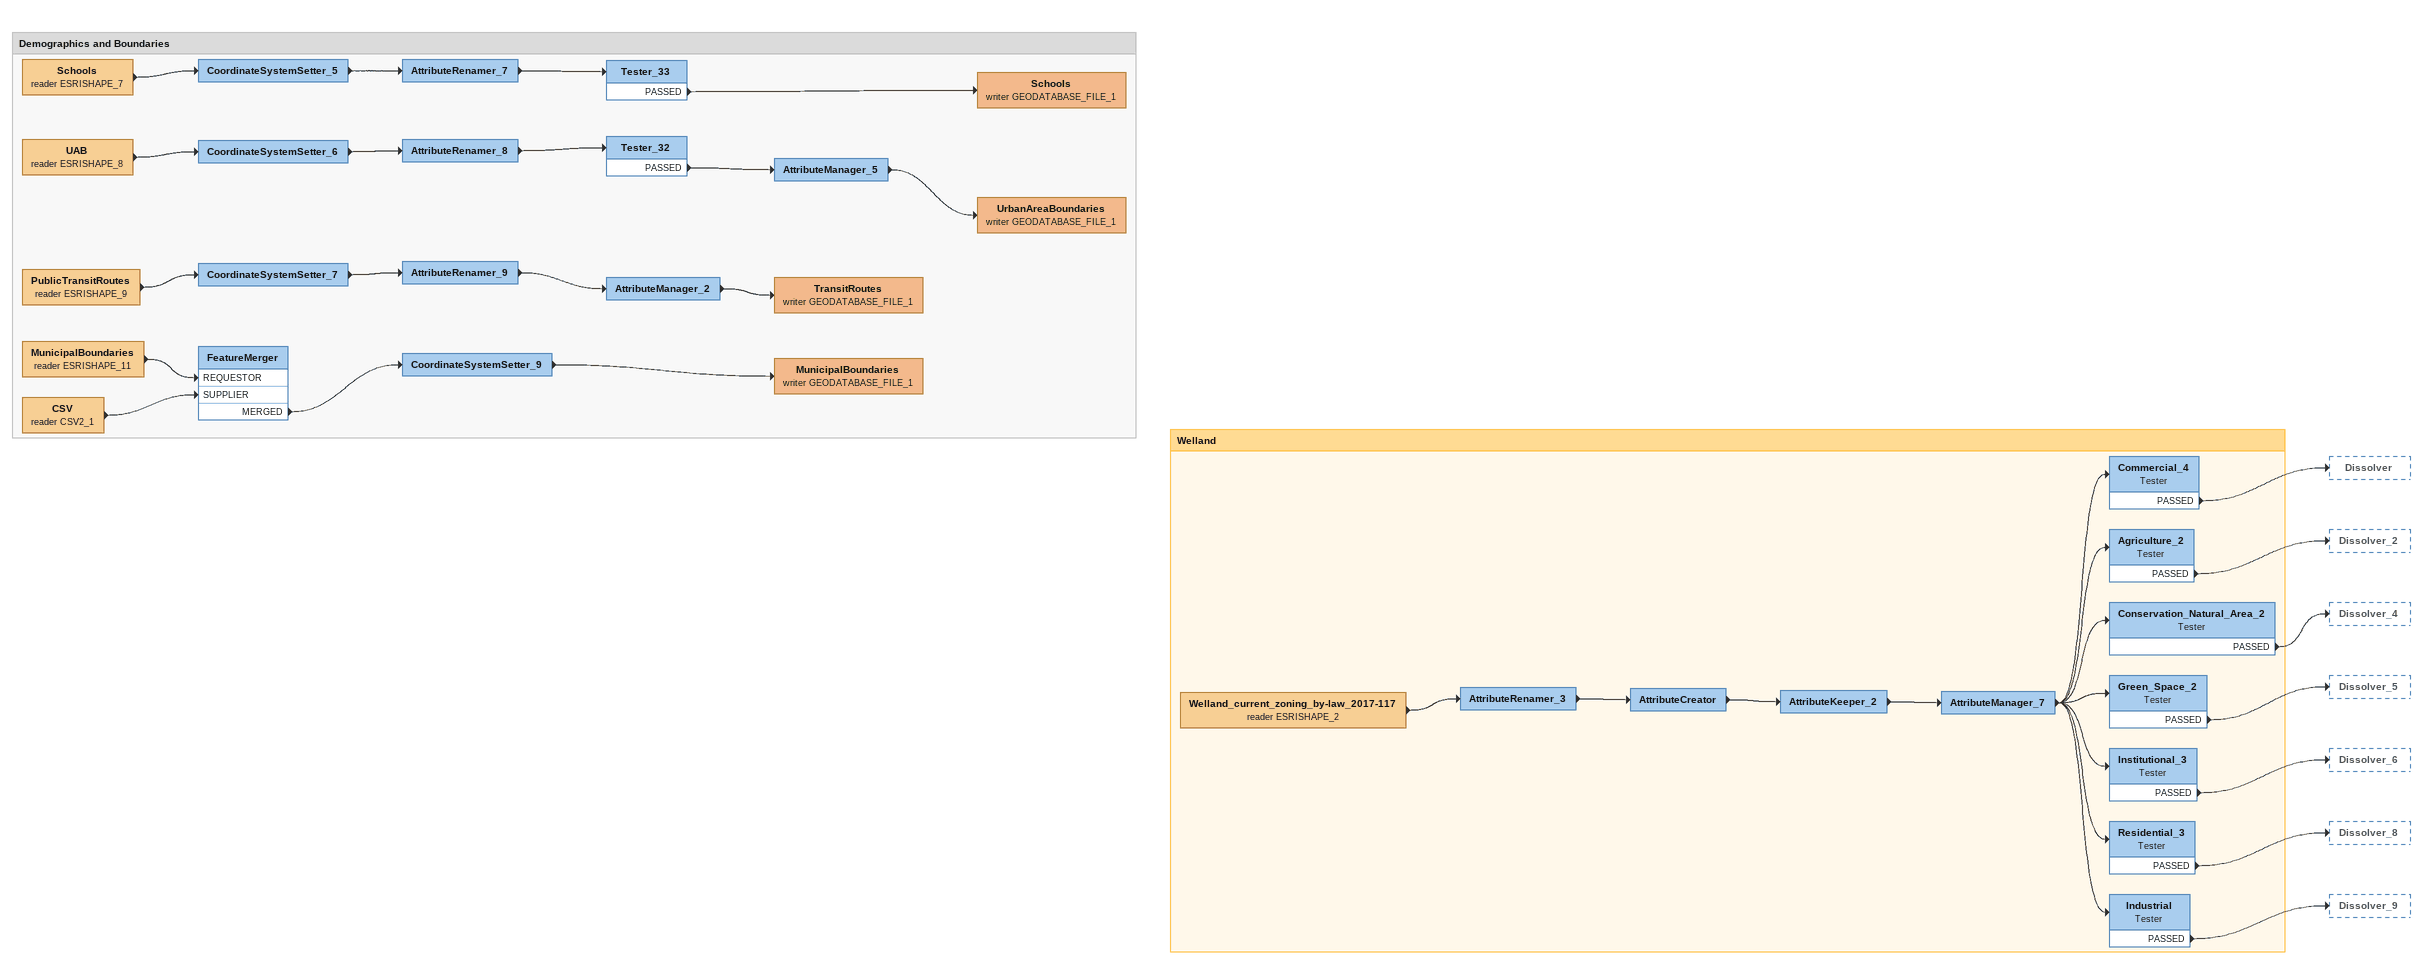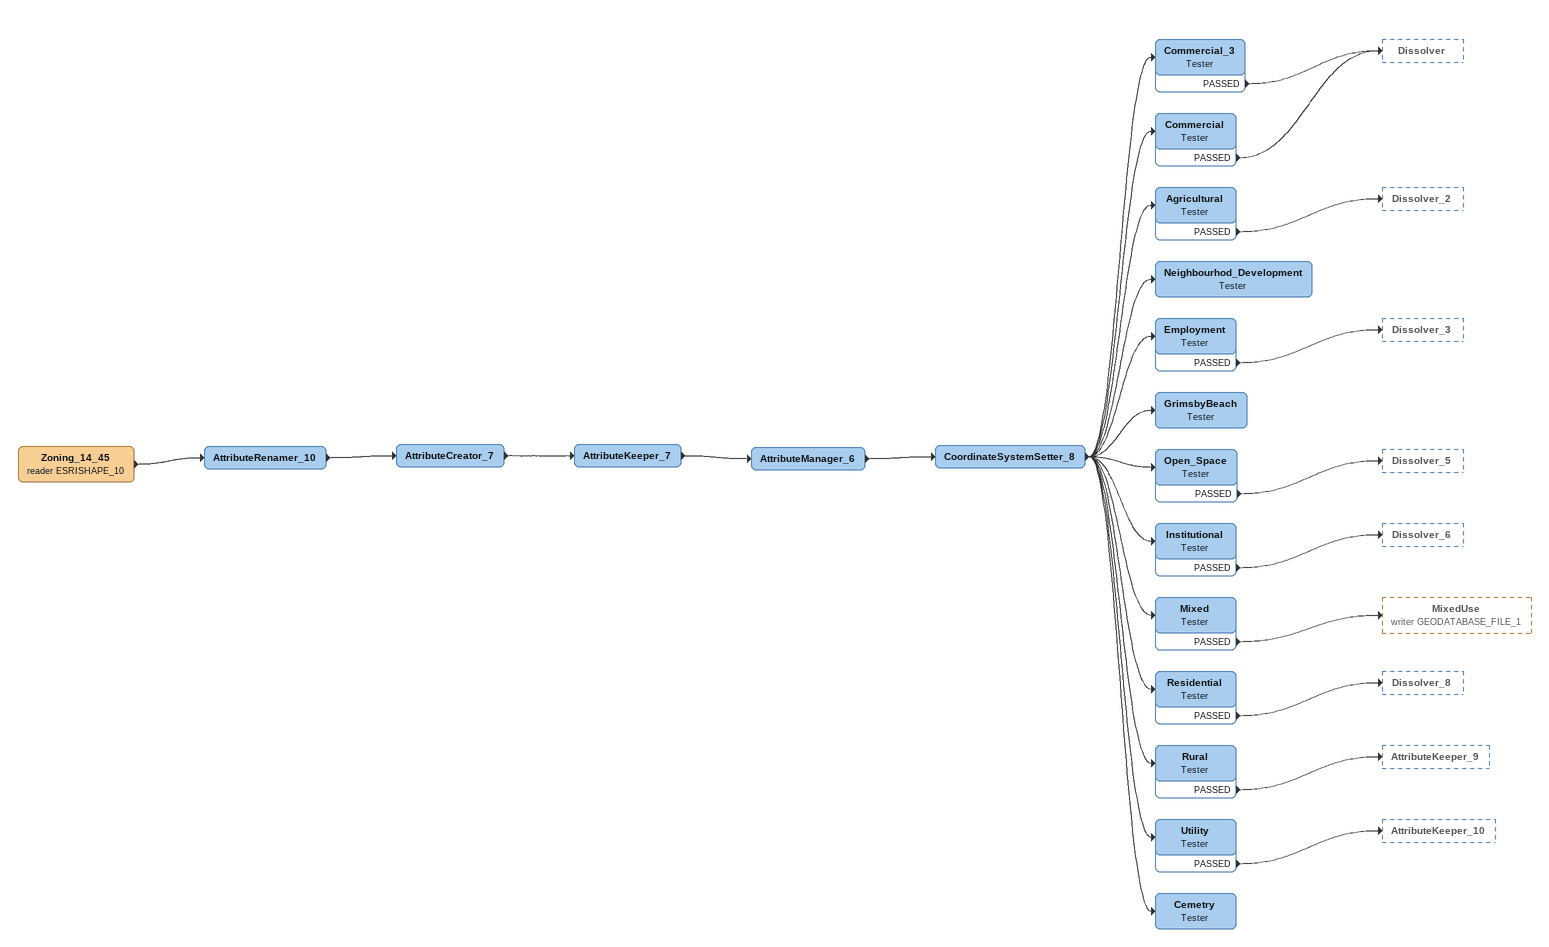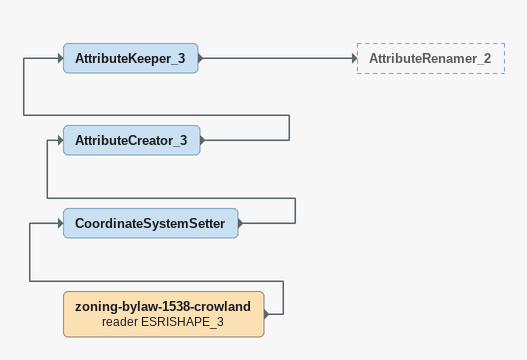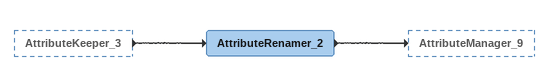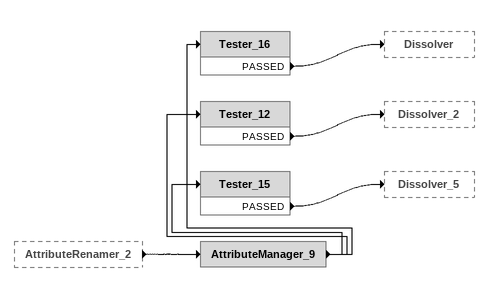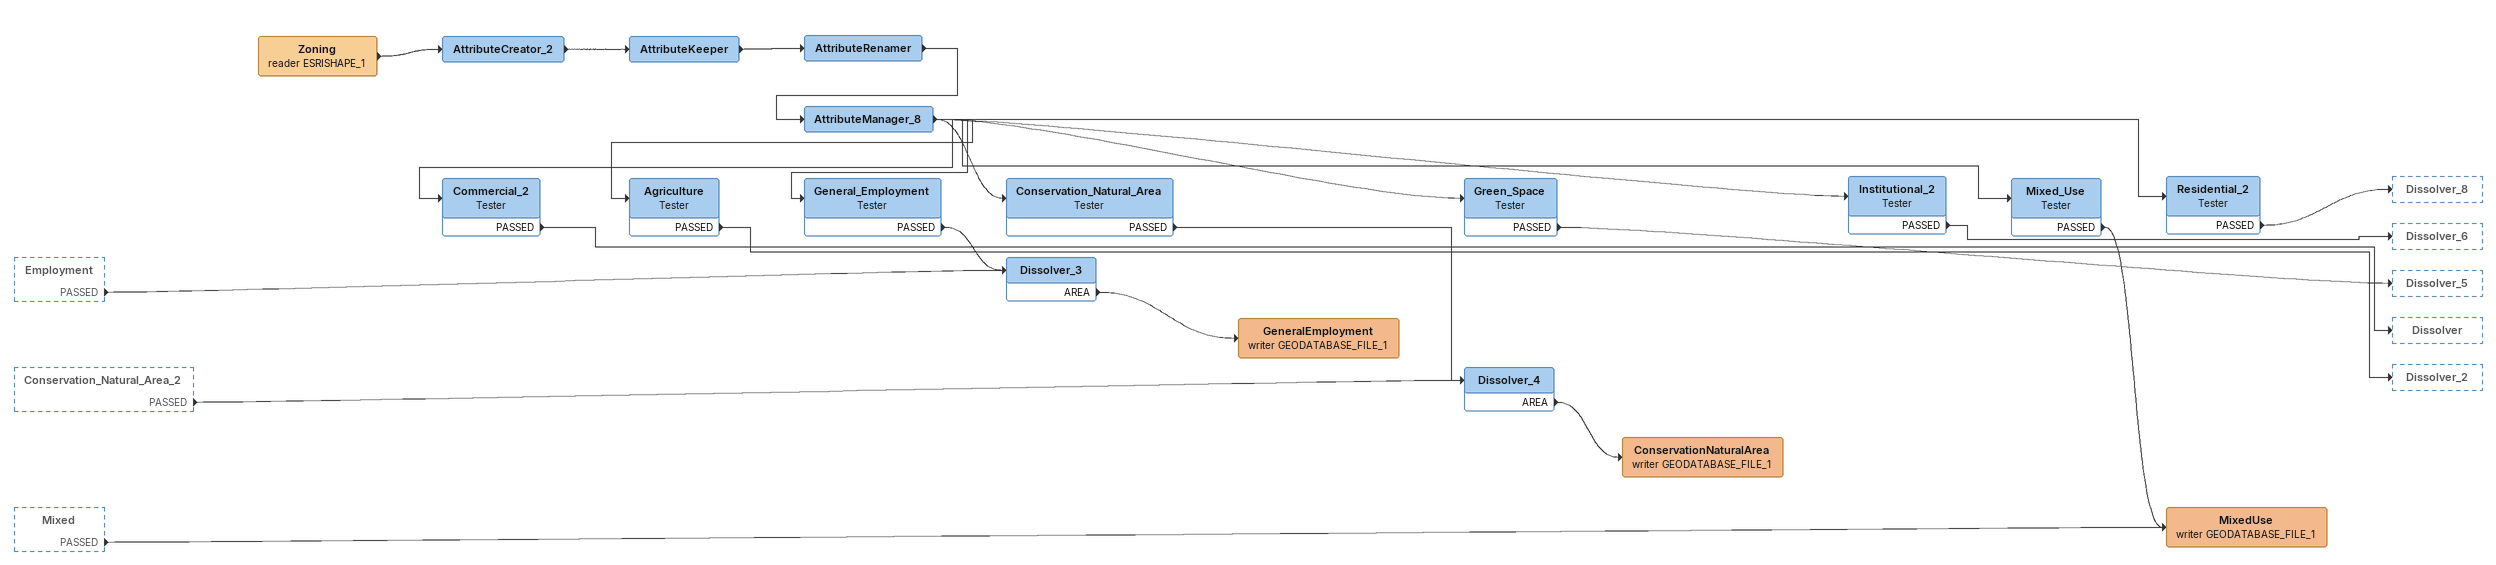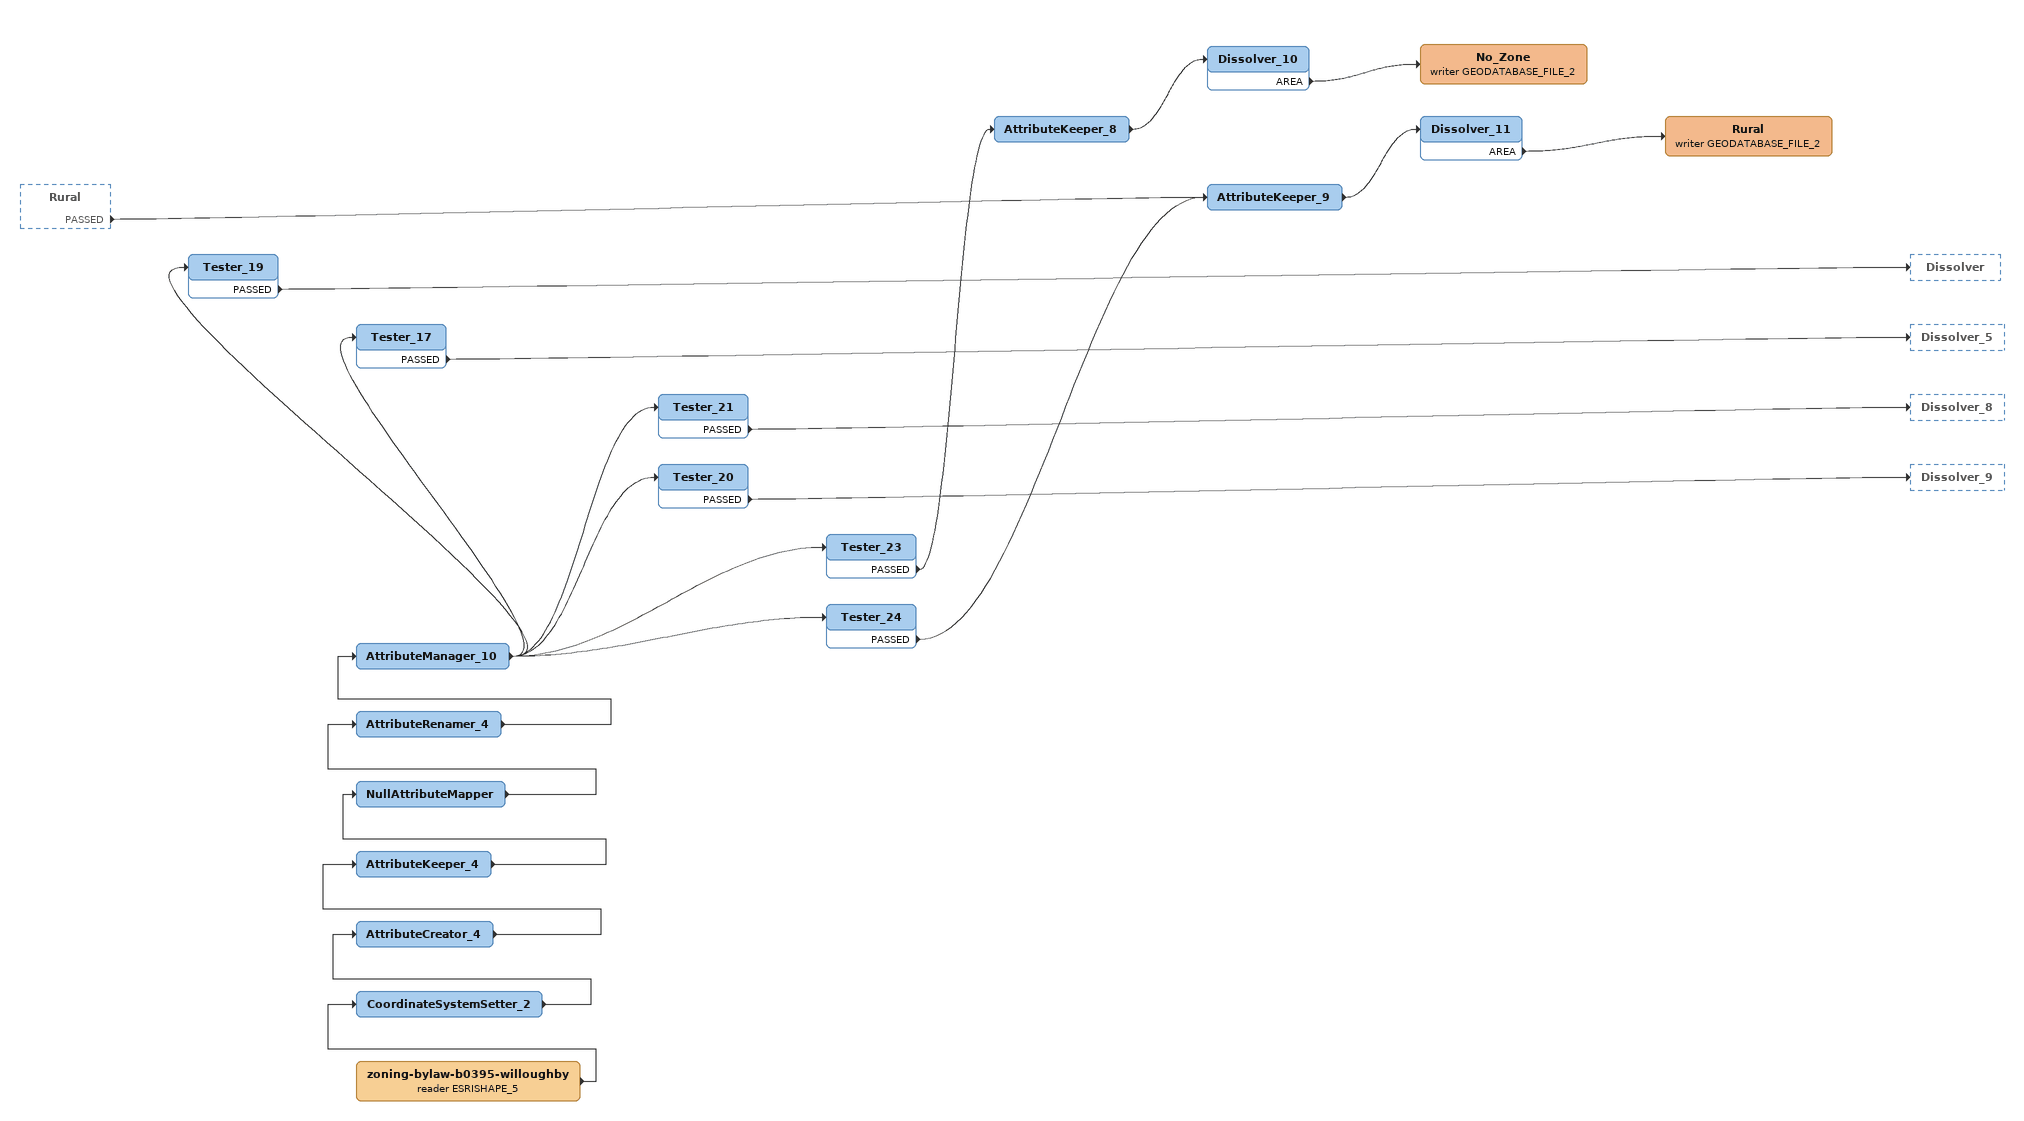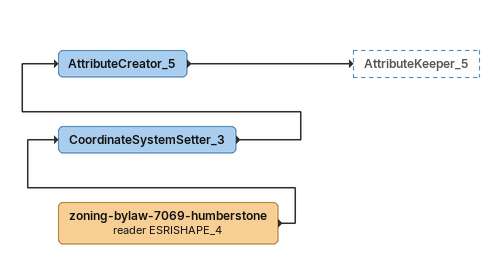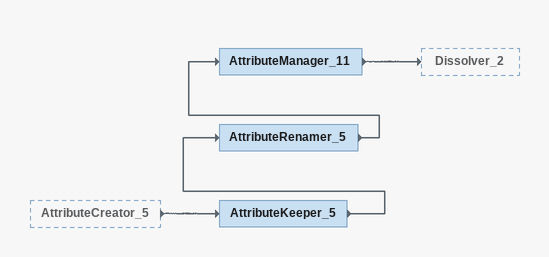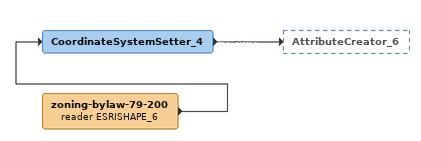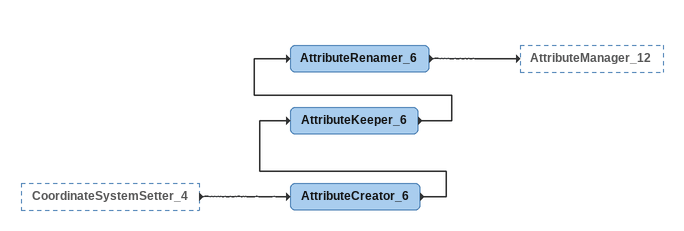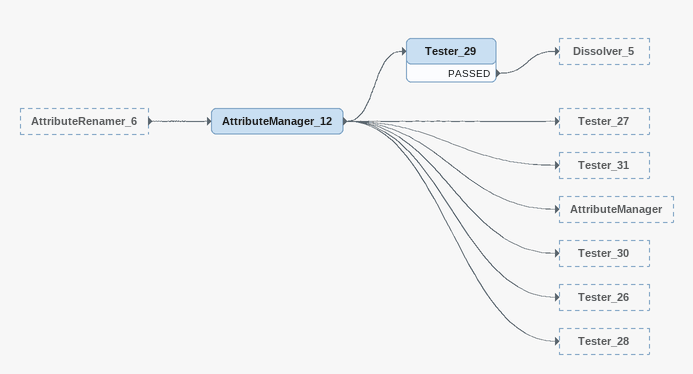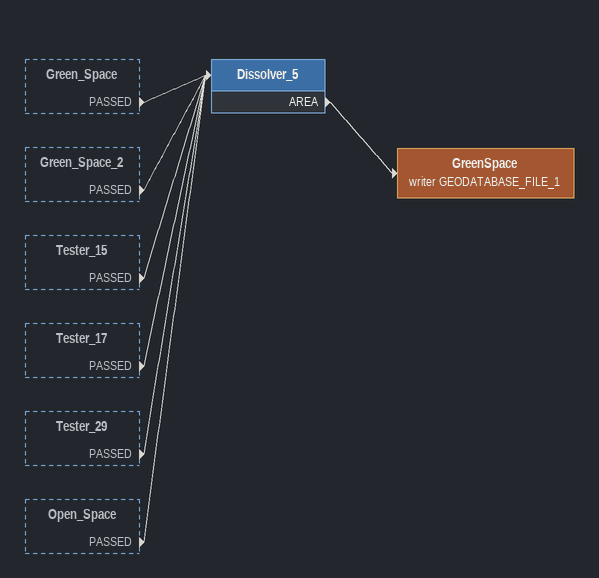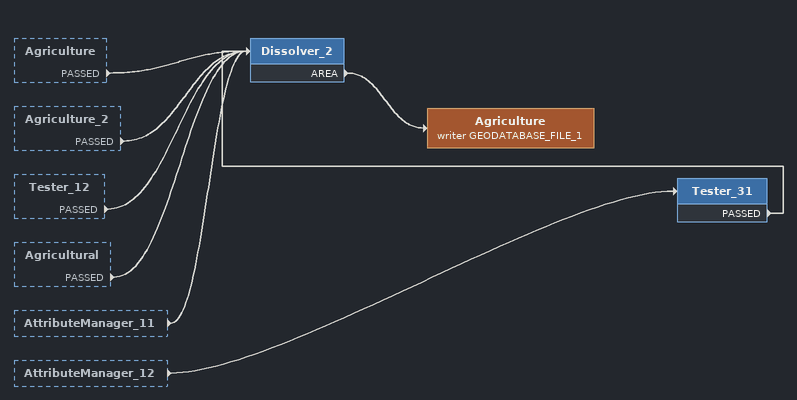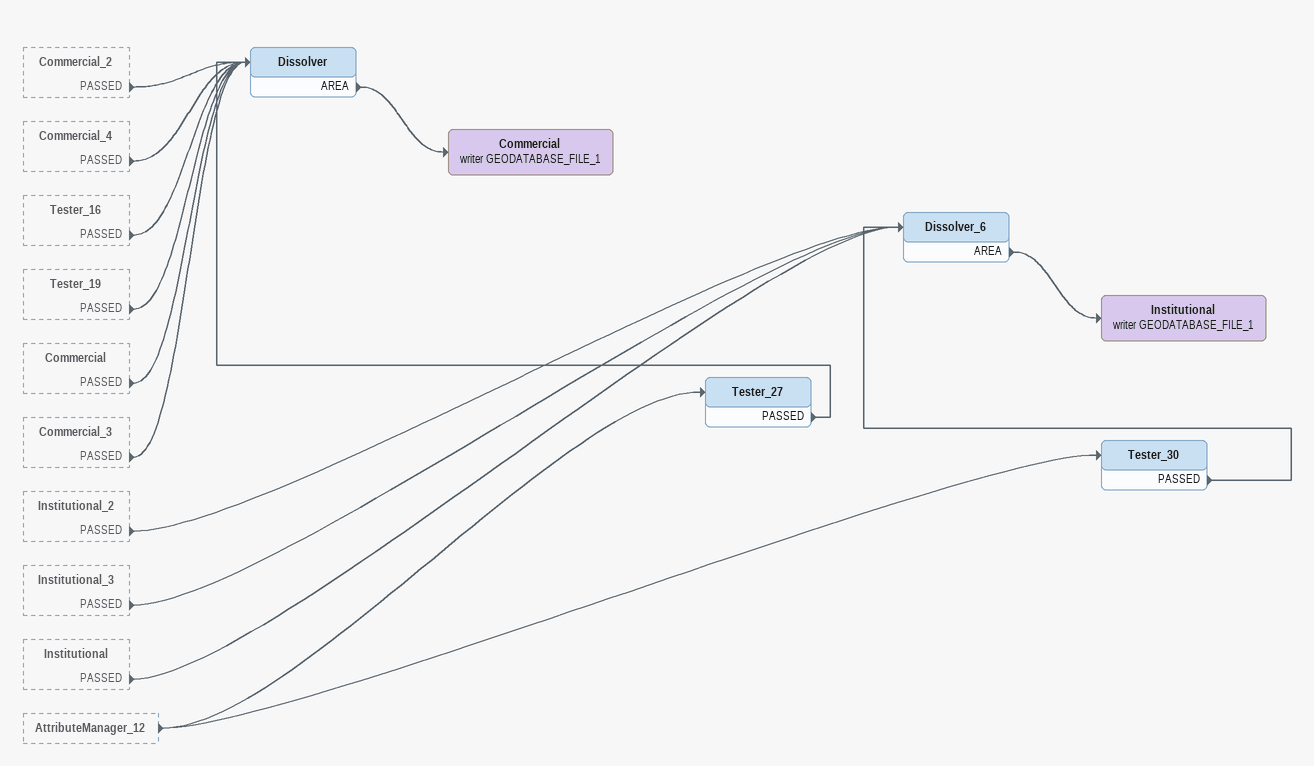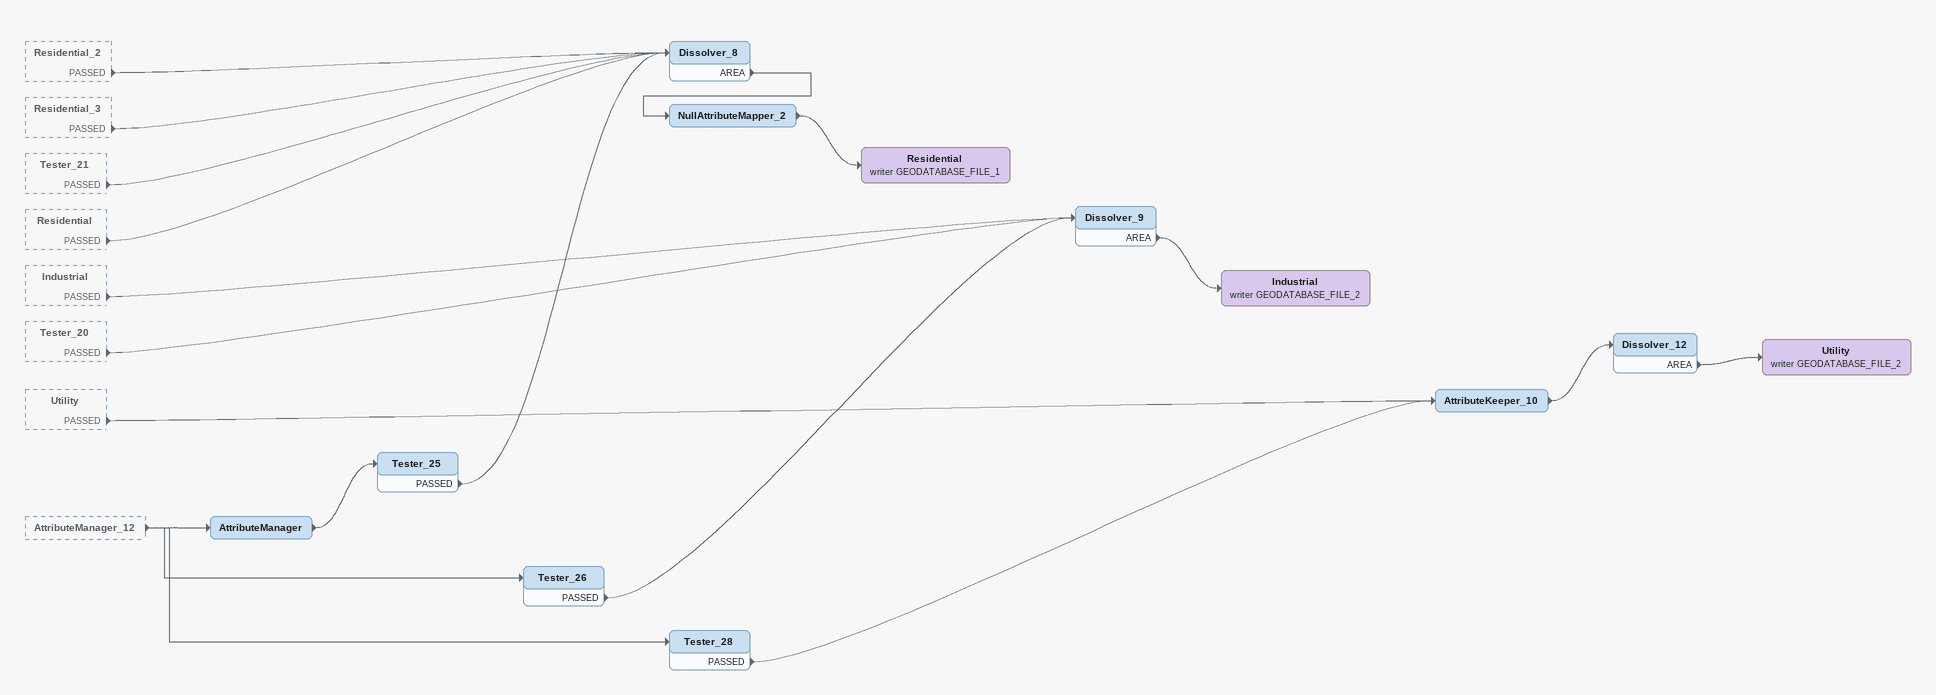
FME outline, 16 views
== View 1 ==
Bookmark: Demographics and Boundaries
Schools (reader ESRISHAPE_7)
    -> CoordinateSystemSetter_5
CoordinateSystemSetter_5
    -> AttributeRenamer_7
AttributeRenamer_7
    -> Tester_33
Tester_33
    PASSED -> Schools (writer GEODATABASE_FILE_1)
Schools (writer GEODATABASE_FILE_1)
UAB (reader ESRISHAPE_8)
    -> CoordinateSystemSetter_6
CoordinateSystemSetter_6
    -> AttributeRenamer_8
AttributeRenamer_8
    -> Tester_32
Tester_32
    PASSED -> AttributeManager_5
AttributeManager_5
    -> UrbanAreaBoundaries (writer GEODATABASE_FILE_1)
UrbanAreaBoundaries (writer GEODATABASE_FILE_1)
PublicTransitRoutes (reader ESRISHAPE_9)
    -> CoordinateSystemSetter_7
CoordinateSystemSetter_7
    -> AttributeRenamer_9
AttributeRenamer_9
    -> AttributeManager_2
AttributeManager_2
    -> TransitRoutes (writer GEODATABASE_FILE_1)
TransitRoutes (writer GEODATABASE_FILE_1)
MunicipalBoundaries (reader ESRISHAPE_11)
    -> FeatureMerger [REQUESTOR]
CSV (reader CSV2_1)
    -> FeatureMerger [SUPPLIER]
FeatureMerger
    MERGED -> CoordinateSystemSetter_9
CoordinateSystemSetter_9
    -> MunicipalBoundaries (writer GEODATABASE_FILE_1)
MunicipalBoundaries (writer GEODATABASE_FILE_1)

Bookmark: Welland
Welland_current_zoning_by-law_2017-117 (reader ESRISHAPE_2)
    -> AttributeRenamer_3
AttributeRenamer_3
    -> AttributeCreator
AttributeCreator
    -> AttributeKeeper_2
AttributeKeeper_2
    -> AttributeManager_7
AttributeManager_7
    -> Commercial_4
    -> Agriculture_2
    -> Conservation_Natural_Area_2
    -> Green_Space_2
    -> Institutional_3
    -> Residential_3
    -> Industrial
Commercial_4: Tester
    PASSED -> Dissolver
Agriculture_2: Tester
    PASSED -> Dissolver_2
Conservation_Natural_Area_2: Tester
    PASSED -> Dissolver_4
Green_Space_2: Tester
    PASSED -> Dissolver_5
Institutional_3: Tester
    PASSED -> Dissolver_6
Residential_3: Tester
    PASSED -> Dissolver_8
Industrial: Tester
    PASSED -> Dissolver_9

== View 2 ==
Zoning_14_45 (reader ESRISHAPE_10)
    -> AttributeRenamer_10
AttributeRenamer_10
    -> AttributeCreator_7
AttributeCreator_7
    -> AttributeKeeper_7
AttributeKeeper_7
    -> AttributeManager_6
AttributeManager_6
    -> CoordinateSystemSetter_8
CoordinateSystemSetter_8
    -> Agricultural
    -> Cemetry
    -> Commercial
    -> Commercial_3
    -> GrimsbyBeach
    -> Employment
    -> Residential
    -> Institutional
    -> Mixed
    -> Open_Space
    -> Rural
    -> Utility
    -> Neighbourhod_Development
Commercial_3: Tester
    PASSED -> Dissolver
Commercial: Tester
    PASSED -> Dissolver
Agricultural: Tester
    PASSED -> Dissolver_2
Neighbourhod_Development: Tester
Employment: Tester
    PASSED -> Dissolver_3
GrimsbyBeach: Tester
Open_Space: Tester
    PASSED -> Dissolver_5
Institutional: Tester
    PASSED -> Dissolver_6
Mixed: Tester
    PASSED -> MixedUse (writer GEODATABASE_FILE_1)
Residential: Tester
    PASSED -> Dissolver_8
Rural: Tester
    PASSED -> AttributeKeeper_9
Utility: Tester
    PASSED -> AttributeKeeper_10
Cemetry: Tester

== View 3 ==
zoning-bylaw-1538-crowland (reader ESRISHAPE_3)
    -> CoordinateSystemSetter
CoordinateSystemSetter
    -> AttributeCreator_3
AttributeCreator_3
    -> AttributeKeeper_3
AttributeKeeper_3
    -> AttributeRenamer_2

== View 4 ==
AttributeKeeper_3 [outside]
    -> AttributeRenamer_2
AttributeRenamer_2
    -> AttributeManager_9

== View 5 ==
AttributeRenamer_2 [outside]
    -> AttributeManager_9
AttributeManager_9
    -> Tester_15
    -> Tester_12
    -> Tester_16
Tester_16
    PASSED -> Dissolver
Tester_12
    PASSED -> Dissolver_2
Tester_15
    PASSED -> Dissolver_5

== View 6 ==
Employment [outside]
    PASSED -> Dissolver_3
Conservation_Natural_Area_2 [outside]
    PASSED -> Dissolver_4
Mixed [outside]
    PASSED -> MixedUse (writer GEODATABASE_FILE_1)
Zoning (reader ESRISHAPE_1)
    -> AttributeCreator_2
AttributeCreator_2
    -> AttributeKeeper
AttributeKeeper
    -> AttributeRenamer
AttributeRenamer
    -> AttributeManager_8
AttributeManager_8
    -> Residential_2
    -> Mixed_Use
    -> Institutional_2
    -> Green_Space
    -> Conservation_Natural_Area
    -> General_Employment
    -> Agriculture
    -> Commercial_2
Institutional_2: Tester
    PASSED -> Dissolver_6
Residential_2: Tester
    PASSED -> Dissolver_8
Commercial_2: Tester
    PASSED -> Dissolver
Agriculture: Tester
    PASSED -> Dissolver_2
General_Employment: Tester
    PASSED -> Dissolver_3
Dissolver_3
    AREA -> GeneralEmployment (writer GEODATABASE_FILE_1)
GeneralEmployment (writer GEODATABASE_FILE_1)
Conservation_Natural_Area: Tester
    PASSED -> Dissolver_4
Dissolver_4
    AREA -> ConservationNaturalArea (writer GEODATABASE_FILE_1)
ConservationNaturalArea (writer GEODATABASE_FILE_1)
Green_Space: Tester
    PASSED -> Dissolver_5
Mixed_Use: Tester
    PASSED -> MixedUse (writer GEODATABASE_FILE_1)
MixedUse (writer GEODATABASE_FILE_1)

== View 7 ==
Rural [outside]
    PASSED -> AttributeKeeper_9
zoning-bylaw-b0395-willoughby (reader ESRISHAPE_5)
    -> CoordinateSystemSetter_2
CoordinateSystemSetter_2
    -> AttributeCreator_4
AttributeCreator_4
    -> AttributeKeeper_4
AttributeKeeper_4
    -> NullAttributeMapper
NullAttributeMapper
    -> AttributeRenamer_4
AttributeRenamer_4
    -> AttributeManager_10
AttributeManager_10
    -> Tester_24
    -> Tester_23
    -> Tester_20
    -> Tester_21
    -> Tester_17
    -> Tester_19
Tester_19
    PASSED -> Dissolver
Tester_17
    PASSED -> Dissolver_5
Tester_21
    PASSED -> Dissolver_8
Tester_20
    PASSED -> Dissolver_9
Tester_23
    PASSED -> AttributeKeeper_8
AttributeKeeper_8
    -> Dissolver_10
Dissolver_10
    AREA -> No_Zone (writer GEODATABASE_FILE_2)
No_Zone (writer GEODATABASE_FILE_2)
Tester_24
    PASSED -> AttributeKeeper_9
AttributeKeeper_9
    -> Dissolver_11
Dissolver_11
    AREA -> Rural (writer GEODATABASE_FILE_2)
Rural (writer GEODATABASE_FILE_2)

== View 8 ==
zoning-bylaw-7069-humberstone (reader ESRISHAPE_4)
    -> CoordinateSystemSetter_3
CoordinateSystemSetter_3
    -> AttributeCreator_5
AttributeCreator_5
    -> AttributeKeeper_5

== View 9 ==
AttributeCreator_5 [outside]
    -> AttributeKeeper_5
AttributeKeeper_5
    -> AttributeRenamer_5
AttributeRenamer_5
    -> AttributeManager_11
AttributeManager_11
    -> Dissolver_2

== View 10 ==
zoning-bylaw-79-200 (reader ESRISHAPE_6)
    -> CoordinateSystemSetter_4
CoordinateSystemSetter_4
    -> AttributeCreator_6

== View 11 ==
CoordinateSystemSetter_4 [outside]
    -> AttributeCreator_6
AttributeCreator_6
    -> AttributeKeeper_6
AttributeKeeper_6
    -> AttributeRenamer_6
AttributeRenamer_6
    -> AttributeManager_12

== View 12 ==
AttributeRenamer_6 [outside]
    -> AttributeManager_12
AttributeManager_12
    -> Tester_27
    -> Tester_31
    -> Tester_29
    -> AttributeManager
    -> Tester_30
    -> Tester_26
    -> Tester_28
Tester_29
    PASSED -> Dissolver_5

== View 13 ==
Green_Space [outside]
    PASSED -> Dissolver_5
Green_Space_2 [outside]
    PASSED -> Dissolver_5
Tester_15 [outside]
    PASSED -> Dissolver_5
Tester_17 [outside]
    PASSED -> Dissolver_5
Tester_29 [outside]
    PASSED -> Dissolver_5
Open_Space [outside]
    PASSED -> Dissolver_5
Dissolver_5
    AREA -> GreenSpace (writer GEODATABASE_FILE_1)
GreenSpace (writer GEODATABASE_FILE_1)

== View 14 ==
Agriculture [outside]
    PASSED -> Dissolver_2
Agriculture_2 [outside]
    PASSED -> Dissolver_2
Tester_12 [outside]
    PASSED -> Dissolver_2
Agricultural [outside]
    PASSED -> Dissolver_2
AttributeManager_11 [outside]
    -> Dissolver_2
AttributeManager_12 [outside]
    -> Tester_31
Tester_31
    PASSED -> Dissolver_2
Dissolver_2
    AREA -> Agriculture (writer GEODATABASE_FILE_1)
Agriculture (writer GEODATABASE_FILE_1)

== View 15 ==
Commercial_2 [outside]
    PASSED -> Dissolver
Commercial_4 [outside]
    PASSED -> Dissolver
Tester_16 [outside]
    PASSED -> Dissolver
Tester_19 [outside]
    PASSED -> Dissolver
Commercial [outside]
    PASSED -> Dissolver
Commercial_3 [outside]
    PASSED -> Dissolver
Institutional_2 [outside]
    PASSED -> Dissolver_6
Institutional_3 [outside]
    PASSED -> Dissolver_6
Institutional [outside]
    PASSED -> Dissolver_6
AttributeManager_12 [outside]
    -> Tester_27
    -> Tester_30
Tester_27
    PASSED -> Dissolver
Dissolver
    AREA -> Commercial (writer GEODATABASE_FILE_1)
Commercial (writer GEODATABASE_FILE_1)
Tester_30
    PASSED -> Dissolver_6
Dissolver_6
    AREA -> Institutional (writer GEODATABASE_FILE_1)
Institutional (writer GEODATABASE_FILE_1)

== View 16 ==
Residential_2 [outside]
    PASSED -> Dissolver_8
Residential_3 [outside]
    PASSED -> Dissolver_8
Tester_21 [outside]
    PASSED -> Dissolver_8
Residential [outside]
    PASSED -> Dissolver_8
Industrial [outside]
    PASSED -> Dissolver_9
Tester_20 [outside]
    PASSED -> Dissolver_9
Utility [outside]
    PASSED -> AttributeKeeper_10
AttributeManager_12 [outside]
    -> AttributeManager
    -> Tester_26
    -> Tester_28
AttributeManager
    -> Tester_25
Tester_25
    PASSED -> Dissolver_8
Dissolver_8
    AREA -> NullAttributeMapper_2
NullAttributeMapper_2
    -> Residential (writer GEODATABASE_FILE_1)
Residential (writer GEODATABASE_FILE_1)
Tester_26
    PASSED -> Dissolver_9
Dissolver_9
    AREA -> Industrial (writer GEODATABASE_FILE_2)
Industrial (writer GEODATABASE_FILE_2)
Tester_28
    PASSED -> AttributeKeeper_10
AttributeKeeper_10
    -> Dissolver_12
Dissolver_12
    AREA -> Utility (writer GEODATABASE_FILE_2)
Utility (writer GEODATABASE_FILE_2)
